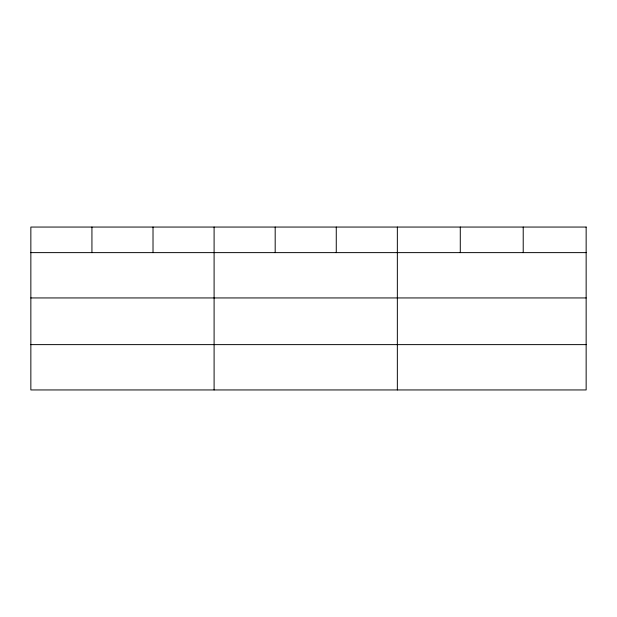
<?xml version="1.0" encoding="UTF-8"?>
<svg xmlns="http://www.w3.org/2000/svg" width="617" height="617" viewBox="0 0 617 617"><rect width="100%" height="100%" fill="white"/><g stroke="black" fill="none" stroke-linecap="round" stroke-linejoin="round"><path stroke-width="0.93" d="M30.85 252.623L586.15 252.623M30.85 297.942L586.15 297.942M30.85 344.625L586.15 344.625M523.216 227.056L523.216 252.623M460.282 227.056L460.282 252.623M397.348 227.056L397.348 389.944M336.265 227.056L336.265 252.623M275.182 227.056L275.182 252.623M214.099 227.056L214.099 389.944M153.016 227.056L153.016 252.623M91.933 227.056L91.933 252.623M586.15 227.056L30.85 227.056L30.85 389.944L586.15 389.944L586.15 227.056"/></g></svg>
